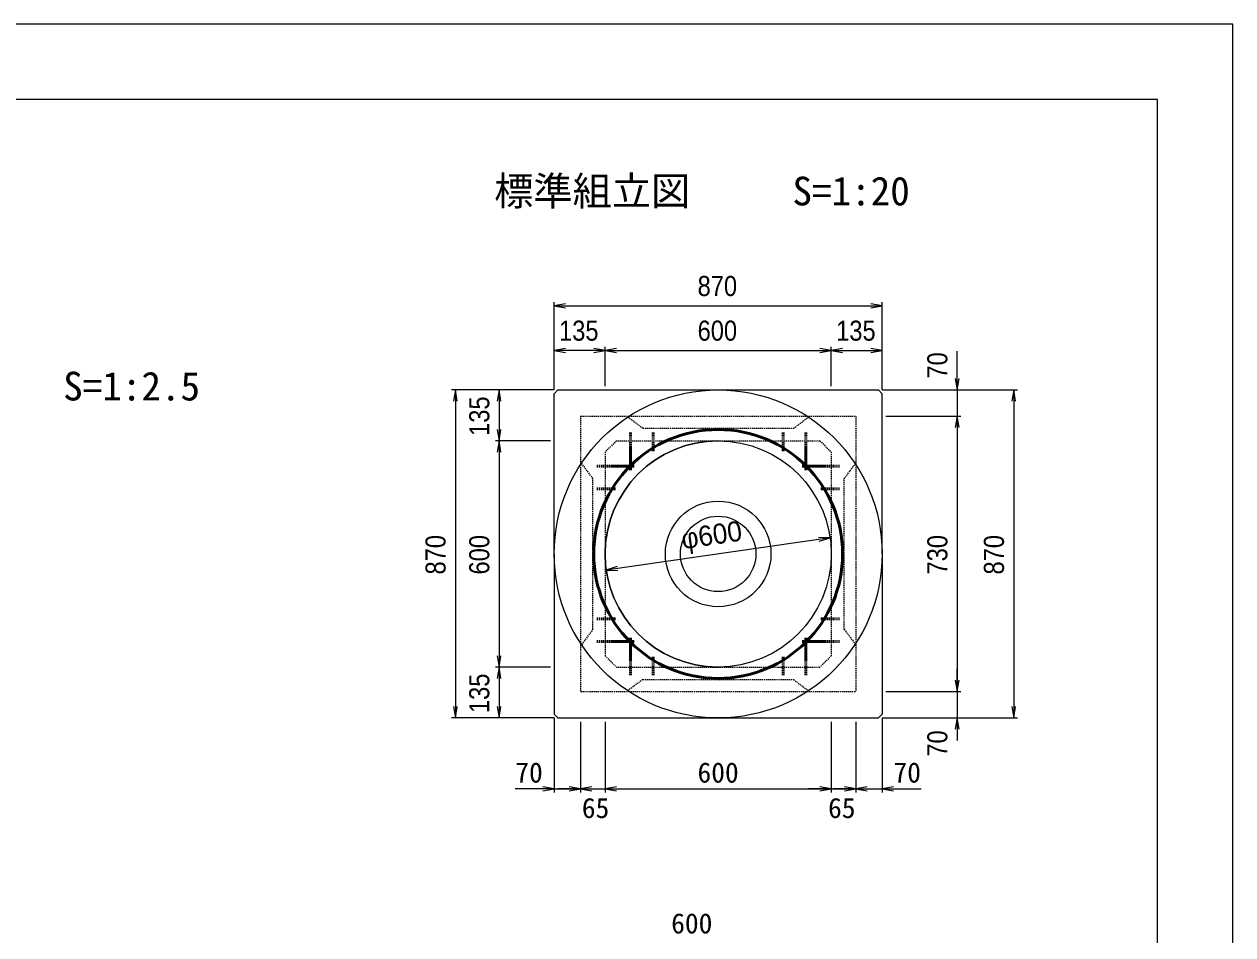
# Model space of a CAD drawing. Units: millimetres, scale not verified. Extents: x -210 to 210, y -148 to 148.
# Drawn here: x 49.7 to 210, y 27.7 to 148.5 of the extents above; entities that cross this region are included whole.
import ezdxf
from ezdxf.enums import TextEntityAlignment as Align

# ---------------------------------------------------------------- set-up
doc = ezdxf.new("R2010")
doc.units = ezdxf.units.MM
doc.linetypes.add('USER2', pattern=[4.7625, 3.175, -1.5875])
doc.layers.add('0-0', color=7, linetype='Continuous')
for name, color, linetype, lineweight in [('0-1_0', 9, 'Continuous', 25), ('0-2_dims', 2, 'Continuous', 13), ('0-5_pen3実線', 7, 'Continuous', 25), ('0-6_pen4実線', 6, 'Continuous', 25), ('0-8_pen2破線', 3, 'USER2', 25), ('0-9_鉄筋', 7, 'Continuous', 13), ('0-A_鉄筋 1', 7, 'Continuous', 50), ('0-B_鉄筋 2', 7, 'USER2', 50)]:
    doc.layers.add(name, color=color, linetype=linetype, lineweight=lineweight)
doc.styles.add('ＭＳ ゴシック', font='')
doc.styles.add('ＭＳ Ｐゴシック', font='')
doc.styles.get('ＭＳ ゴシック').set_extended_font_data('MS Gothic')
doc.styles.get('ＭＳ Ｐゴシック').set_extended_font_data('MS PGothic')

# ---------------------------------------------------------------- blocks, each defined once
blk = doc.blocks.new('部分図 1')
at = {"layer": '0-1_0'}
blk.add_lwpolyline([(0, 0), (8400, 0), (8400, 5940), (0, 5940)], close=True, dxfattribs=at)
at = {"layer": '0-2_dims'}
for p, q in [((6600, 4970), (6600, 5203)), ((7470, 4970), (7470, 5203)), ((6600, 5193), (7470, 5193)), ((6600, 4970), (6600, 5084.58)), ((6735, 5074.58), (6600, 5074.58)), ((6735, 4980), (6735, 5084.58)), ((6735, 4980), (6735, 5084.57)), ((6735, 5074.57), (7335, 5074.57)), ((7335, 4980), (7335, 5084.57)), ((7335, 4980), (7335, 5084.57)), ((7335, 5074.57), (7470, 5074.57)), ((7470, 4970), (7470, 5084.57)), ((7669, 4970), (7669, 5072.73)), ((6600, 4970), (6328, 4970)), ((6338, 4970), (6338, 4100)), ((6600, 4970), (6444, 4970)), ((6454, 4970), (6454, 4835)), ((7470, 4970), (7679, 4970)), ((7470, 4970), (7829, 4970)), ((7669, 4970), (7669, 4900)), ((7819, 4970), (7819, 4100)), ((7480, 4900), (7679, 4900)), ((7480, 4900), (7679, 4900)), ((7669, 4900), (7669, 4840)), ((7669, 4900), (7669, 4170)), ((6590, 4835), (6444, 4835)), ((6590, 4835), (6444, 4835)), ((6454, 4835), (6454, 4235)), ((7331.91, 4577.95), (6738.09, 4492.05)), ((6590, 4235), (6444, 4235)), ((6590, 4235), (6444, 4235)), ((6454, 4235), (6454, 4100)), ((7669, 4170), (7669, 4230)), ((7480, 4170), (7679, 4170)), ((7480, 4170), (7679, 4170)), ((7669, 4170), (7669, 4100)), ((6600, 4100), (6328, 4100)), ((6600, 4100), (6444, 4100)), ((7470, 4100), (7829, 4100)), ((7470, 4100), (7679, 4100)), ((7669, 4100), (7669, 4040))]:
    blk.add_line(p, q, dxfattribs=at)
at = {"layer": '0-2_dims', "lineweight": 18}
for p, q in [((6600, 4100), (6600, 3902)), ((6670, 4090), (6670, 3902)), ((6670, 4090), (6670, 3902)), ((6735, 4090), (6735, 3902)), ((6735, 4090), (6735, 3902)), ((7335, 4090), (7335, 3902)), ((7335, 4090), (7335, 3902)), ((7400, 4090), (7400, 3902)), ((7400, 4090), (7400, 3902)), ((7470, 4100), (7470, 3902)), ((6600, 3912), (6497, 3912)), ((6600, 3912), (6670, 3912)), ((6670, 3912), (6610, 3912)), ((6670, 3912), (6730, 3912)), ((6670, 3912), (6735, 3912)), ((6735, 3912), (6795, 3912)), ((6735, 3912), (7335, 3912)), ((7335, 3912), (7275, 3912)), ((7335, 3912), (7400, 3912)), ((7400, 3912), (7340, 3912)), ((7400, 3912), (7460, 3912)), ((7400, 3912), (7470, 3912)), ((7470, 3912), (7573, 3912))]:
    blk.add_line(p, q, dxfattribs=at)
at = {"layer": '0-2_dims'}
for points in [[(6630, 5198), (6600, 5193), (6630, 5188)], [(7440, 5188), (7470, 5193), (7440, 5198)], [(6630, 5079.58), (6600, 5074.58), (6630, 5069.58)], [(6705, 5069.58), (6735, 5074.58), (6705, 5079.58)], [(6765, 5079.57), (6735, 5074.57), (6765, 5069.57)], [(7305, 5069.57), (7335, 5074.57), (7305, 5079.57)], [(7365, 5079.57), (7335, 5074.57), (7365, 5069.57)], [(7440, 5069.57), (7470, 5074.57), (7440, 5079.57)], [(6343, 4940), (6338, 4970), (6333, 4940)], [(6459, 4940), (6454, 4970), (6449, 4940)], [(7664, 5000), (7669, 4970), (7674, 5000)], [(7824, 4940), (7819, 4970), (7814, 4940)], [(7674, 4870), (7669, 4900), (7664, 4870)], [(7674, 4870), (7669, 4900), (7664, 4870)], [(6449, 4865), (6454, 4835), (6459, 4865)], [(6459, 4805), (6454, 4835), (6449, 4805)], [(7302.93, 4568.71), (7331.91, 4577.95), (7301.5, 4578.61)], [(6767.07, 4501.29), (6738.09, 4492.05), (6768.5, 4491.39)], [(6449, 4265), (6454, 4235), (6459, 4265)], [(6459, 4205), (6454, 4235), (6449, 4205)], [(7664, 4200), (7669, 4170), (7674, 4200)], [(7664, 4200), (7669, 4170), (7674, 4200)], [(6333, 4130), (6338, 4100), (6343, 4130)], [(6449, 4130), (6454, 4100), (6459, 4130)], [(7814, 4130), (7819, 4100), (7824, 4130)], [(7674, 4070), (7669, 4100), (7664, 4070)]]:
    blk.add_lwpolyline(points, dxfattribs=at)
at = {"layer": '0-2_dims', "lineweight": 18}
for points in [[(6570, 3907), (6600, 3912), (6570, 3917)], [(6640, 3907), (6670, 3912), (6640, 3917)], [(6700, 3917), (6670, 3912), (6700, 3907)], [(6765, 3917), (6735, 3912), (6765, 3907)], [(6765, 3917), (6735, 3912), (6765, 3907)], [(7305, 3907), (7335, 3912), (7305, 3917)], [(7305, 3907), (7335, 3912), (7305, 3917)], [(7370, 3907), (7400, 3912), (7370, 3917)], [(7430, 3917), (7400, 3912), (7430, 3907)], [(7500, 3917), (7470, 3912), (7500, 3907)]]:
    blk.add_lwpolyline(points, dxfattribs=at)
at = {"layer": '0-5_pen3実線'}
for p, q in [((6600, 4960), (6610, 4970)), ((6610, 4970), (7460, 4970)), ((7470, 4960), (7460, 4970)), ((6600, 4535), (6600, 4960)), ((7470, 4535), (7470, 4960)), ((6600, 4535), (6600, 4110)), ((7470, 4535), (7470, 4110)), ((6600, 4110), (6610, 4100)), ((6600, 4110), (6610, 4100)), ((7470, 4110), (7460, 4100)), ((7470, 4110), (7460, 4100)), ((6610, 4100), (7460, 4100))]:
    blk.add_line(p, q, dxfattribs=at)
for radius in [435, 300, 140, 100]:
    blk.add_circle((7035, 4535), radius, dxfattribs=at)
blk.add_arc((7035, 4535), 300, 90, 270, dxfattribs=at)
at = {"layer": '0-6_pen4実線'}
blk.add_lwpolyline([(200, 200), (8200, 200), (8200, 5740), (200, 5740)], close=True, dxfattribs=at)
at = {"layer": '0-8_pen2破線'}
for p, q in [((6670, 4900), (7400, 4900)), ((6670, 4900), (6670, 4170)), ((6835, 4868.37), (6795, 4898.37)), ((7400, 4900), (7400, 4170)), ((6765, 4835), (6735, 4805)), ((6765, 4835), (7305, 4835)), ((7305, 4835), (7335, 4805)), ((6735, 4805), (6735, 4265)), ((7335, 4805), (7335, 4265)), ((7369.5, 4735), (7399.5, 4775)), ((7369.5, 4335), (7369.5, 4735)), ((6703, 4335), (6673, 4295)), ((7369.5, 4335), (7399.5, 4295)), ((6735, 4265), (6765, 4235)), ((7335, 4265), (7305, 4235)), ((6765, 4235), (7305, 4235)), ((6835, 4202), (6795, 4172)), ((6835, 4202), (7235, 4202)), ((7235, 4202), (7275, 4172)), ((6670, 4170), (7400, 4170))]:
    blk.add_line(p, q, dxfattribs=at)
for points in [[(6835, 4868.37), (7235, 4868.37), (7275, 4898.37)], [(6703, 4335), (6703, 4735), (6673, 4775)]]:
    blk.add_lwpolyline(points, dxfattribs=at)
at = {"layer": '0-A_鉄筋 1'}
for p, q in [((6802.5, 4757.5), (6802.5, 4817.5)), ((6862.5, 4807.5), (6862.5, 4817.5)), ((7207.5, 4807.5), (7207.5, 4817.5)), ((7267.5, 4757.5), (7267.5, 4817.5)), ((6752.5, 4767.5), (6812.5, 4767.5)), ((7317.5, 4767.5), (7257.5, 4767.5)), ((6752.5, 4707.5), (6762.5, 4707.5)), ((7317.5, 4707.5), (7307.5, 4707.5)), ((6752.5, 4362.5), (6762.5, 4362.5)), ((7317.5, 4362.5), (7307.5, 4362.5)), ((6752.5, 4302.5), (6812.5, 4302.5)), ((6802.5, 4312.5), (6802.5, 4252.5)), ((7317.5, 4302.5), (7257.5, 4302.5)), ((7267.5, 4312.5), (7267.5, 4252.5)), ((6862.5, 4262.5), (6862.5, 4252.5)), ((7207.5, 4262.5), (7207.5, 4252.5))]:
    blk.add_line(p, q, dxfattribs=at)
blk.add_circle((7035, 4535), 330, dxfattribs=at)
at = {"layer": '0-B_鉄筋 2'}
for p, q in [((6802.5, 4817.5), (6802.5, 4857.5)), ((6862.5, 4817.5), (6862.5, 4857.5)), ((7207.5, 4817.5), (7207.5, 4857.5)), ((7267.5, 4817.5), (7267.5, 4857.5)), ((6752.5, 4767.5), (6712.5, 4767.5)), ((7317.5, 4767.5), (7357.5, 4767.5)), ((6752.5, 4707.5), (6712.5, 4707.5)), ((7317.5, 4707.5), (7357.5, 4707.5)), ((6752.5, 4362.5), (6712.5, 4362.5)), ((7317.5, 4362.5), (7357.5, 4362.5)), ((6752.5, 4302.5), (6712.5, 4302.5)), ((7317.5, 4302.5), (7357.5, 4302.5)), ((6802.5, 4252.5), (6802.5, 4212.5)), ((6862.5, 4252.5), (6862.5, 4212.5)), ((7207.5, 4252.5), (7207.5, 4212.5)), ((7267.5, 4252.5), (7267.5, 4212.5))]:
    blk.add_line(p, q, dxfattribs=at)
at = {"layer": '0-2_dims', "color": 7, "style": 'ＭＳ Ｐゴシック', "width": 0.9}
for s, p in [('870', (6980.45, 5203)), ('135', (6612.95, 5084.58)), ('600', (6980.45, 5084.57)), ('135', (7347.95, 5084.57))]:
    blk.add_text(s, height=53.32, dxfattribs=at).set_placement(p, align=Align.BOTTOM_LEFT)
for s, p in [('70', (7659, 5000)), ('135', (6444, 4847.95)), ('870', (6328, 4480.45)), ('600', (6444, 4480.45)), ('730', (7659, 4480.45)), ('870', (7809, 4480.45)), ('135', (6444, 4112.95)), ('70', (7659, 3997.27))]:
    blk.add_text(s, height=53.32, rotation=90, dxfattribs=at).set_placement(p, align=Align.BOTTOM_LEFT)
at = {"layer": '0-2_dims', "color": 7, "style": 'ＭＳ Ｐゴシック'}
blk.add_text('φ600', height=53.32, rotation=8.232, dxfattribs=at).set_placement((6943.6, 4531.88), align=Align.BOTTOM_LEFT)
at = {"layer": '0-2_dims', "color": 7, "style": 'ＭＳ ゴシック'}
for s, p in [('70', (6497, 3912.5)), ('600', (6980.25, 3912.5)), ('70', (7500, 3912.5)), ('65', (6673.5, 3818.5)), ('65', (7326.5, 3818.5))]:
    blk.add_text(s, height=53.52, dxfattribs=at).set_placement(p, align=Align.BOTTOM_LEFT)
at = {"layer": '0-5_pen3実線', "style": 'ＭＳ ゴシック'}
for s, height, p in [('\u3000標準組立図\u3000', 76.23, (6337, 5436.51)), ('S=1:20', 76.24, (7232.06, 5436.51)), ('S=1:2.5', 76.23, (5297.88, 4919.16))]:
    blk.add_text(s, height=height, dxfattribs=at).set_placement(p, align=Align.BOTTOM_LEFT)
at = {"layer": '0-9_鉄筋', "style": 'ＭＳ ゴシック'}
blk.add_text('600', height=53.52, dxfattribs=at).set_placement((6910.45, 3512.5), align=Align.BOTTOM_LEFT)

msp = doc.modelspace()

# ---------------------------------------------------------------- block references
at = {"layer": '0-0', "xscale": 0.05, "yscale": 0.05}
msp.add_blockref('部分図 1', (-210, -148.5), dxfattribs=at)

doc.saveas('drawing.dxf')
